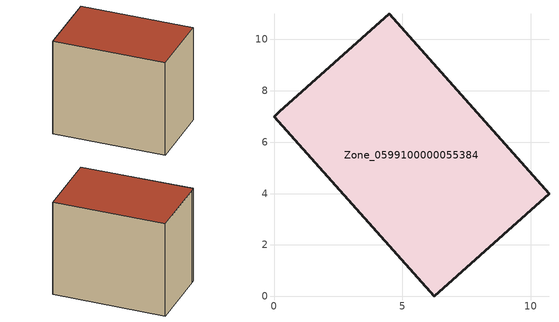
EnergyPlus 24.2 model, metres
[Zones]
Zone_0599100000055384
 floor ground (C_G): 0.21,7.19 4.49,11 10.71,3.99 6.24,0 0,7 z0
 wall outside (C_F): 6.24,0 10.71,3.99 4.49,11 0.21,7.19 0,7 6.24,0 z0:8.2
 roof outside (C_R): 0,7 6.24,0 10.71,3.99 4.49,11 0.21,7.19 z8.2
[BUILDING]
Pand.0599100000055384: North Axis=0; Terrain=City; Loads Convergence Tolerance Value=0.04; Temperature Convergence Tolerance Value=0.4; Solar Distribution=FullExterior; Maximum Number of Warmup Days=25; Minimum Number of Warmup Days=1
[Site:Location]
Rotterdam.The.Hague.AP_ZH_NLD Design_Conditions: Latitude=51.96; Longitude=4.45; Time Zone=1; Elevation=-4.5
[SITE:GROUNDTEMPERATURE:BUILDINGSURFACE]
18, 18, 18, 18, 18, 18, 18, 18, 18, 18, 18, 18
[MATERIAL] Thermal Absorptance=0.9; Solar Absorptance=0.7; Visible Absorptance=0.7
Name | Roughness | Thickness | Conductivity | Density | Specific Heat
G.TC.1965-1974 | MediumSmooth | 0.15 | 0.882353 | 540 | 1210
F.TC.1965-1974 | Rough | 0.3 | 0.697674 | 1920 | 840
R.TC.1965-1974 | MediumRough | 0.2 | 0.232558 | 1500 | 1000
[CONSTRUCTION]
C_G: G.TC.1965-1974
C_F: F.TC.1965-1974
C_R: R.TC.1965-1974
[ZONE]
Zone_0599100000055384: Type=1; Multiplier=1; Ceiling Height=Autocalculate; Volume=Autocalculate; Floor Area=autocalculate; Part of Total Floor Area=Yes
[ZONEINFILTRATION:DESIGNFLOWRATE]
Infil_Zone_0599100000055384: Zone or ZoneList or Space or SpaceList=Zone_0599100000055384; Schedule=AlwaysOn; Design Flow Rate Calculation Method=Flow/Area; Flow Rate per Floor Area=0.003; Constant Term Coefficient=1; Temperature Term Coefficient=0; Velocity Term Coefficient=0; Velocity Squared Term Coefficient=0
[HVACTEMPLATE:ZONE:IDEALLOADSAIRSYSTEM]
Zone_0599100000055384: Maximum Heating Supply Air Temperature=50; Minimum Cooling Supply Air Temperature=13; Maximum Heating Supply Air Humidity Ratio=0.0156; Minimum Cooling Supply Air Humidity Ratio=0.0077; Heating Limit=NoLimit; Cooling Limit=NoLimit; Dehumidification Control Type=ConstantSensibleHeatRatio; Cooling Sensible Heat Ratio=0.7; Dehumidification Setpoint=60; Humidification Control Type=None; Humidification Setpoint=30; Outdoor Air Method=None; Outdoor Air Flow Rate per Person=0.00944; Outdoor Air Flow Rate per Zone Floor Area=0; Outdoor Air Flow Rate per Zone=0; Demand Controlled Ventilation Type=None; Outdoor Air Economizer Type=NoEconomizer; Heat Recovery Type=None; Sensible Heat Recovery Effectiveness=0.7; Latent Heat Recovery Effectiveness=0.65
[ZONECONTROL:THERMOSTAT]
ThermostatControl_Zone_0599100000055384: Zone or ZoneList=Zone_0599100000055384; Control Type Schedule=DualSetpointControlType; Control 1=Thermostat_Zone_0599100000055384; Temperature Difference Between Cutout And Setpoint=0
[THERMOSTATSETPOINT:DUALSETPOINT]
Thermostat_Zone_0599100000055384: Heating Setpoint Temperature Schedule=HeatingSetpoint_Zone_0599100000055384; Cooling Setpoint Temperature Schedule=CoolingSetpoint_Zone_0599100000055384
[SCHEDULE:COMPACT]
HeatingSetpoint_Zone_0599100000055384: Through: 12/31, For: AllDays, Until: 24:00, 21
CoolingSetpoint_Zone_0599100000055384: Through: 12/31, For: AllDays, Until: 24:00, 24
DualSetpointControlType: Through: 12/31, For: AllDays, Until: 24:00, 4
AlwaysOn: Through: 12/31, For: AllDays, Until: 24:00, 1
